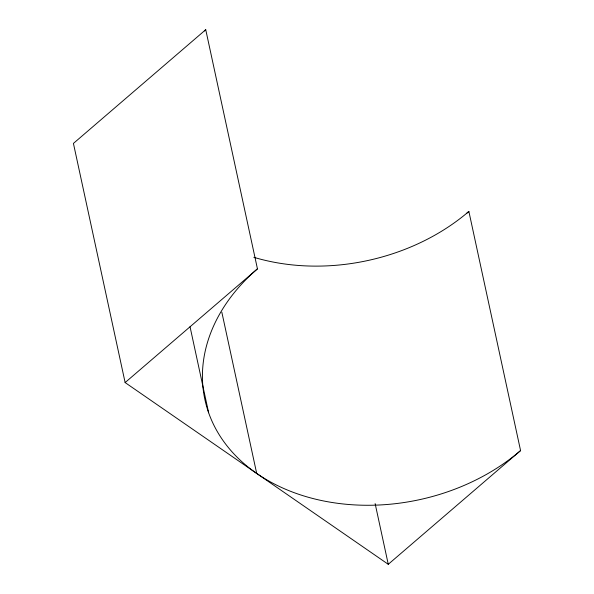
<?xml version="1.0" encoding="UTF-8"?>
<svg xmlns="http://www.w3.org/2000/svg" width="594" height="594" viewBox="0 0 594 594"><rect width="100%" height="100%" fill="white"/><g stroke="black" fill="none" stroke-linecap="round" stroke-linejoin="round"><path stroke-width="0.89" d="M520.574 450.586A188.38 143.243 -12.2 0 1 256.697 473.433A188.38 143.243 -12.2 0 1 257.447 268.859L205.739 29.7L73.426 143.414L125.126 382.566L388.261 564.3L520.574 450.586L468.874 211.434A188.38 143.243 -12.2 0 1 253.816 257.306M125.126 382.566L257.447 268.859M466.758 213.246L468.874 211.434M375.133 503.608L388.261 564.3M221.829 312.184L256.697 473.433M190.035 326.707L208.643 412.771M204.321 30.933A188.38 143.243 -12.2 0 1 205.739 29.7"/></g></svg>
